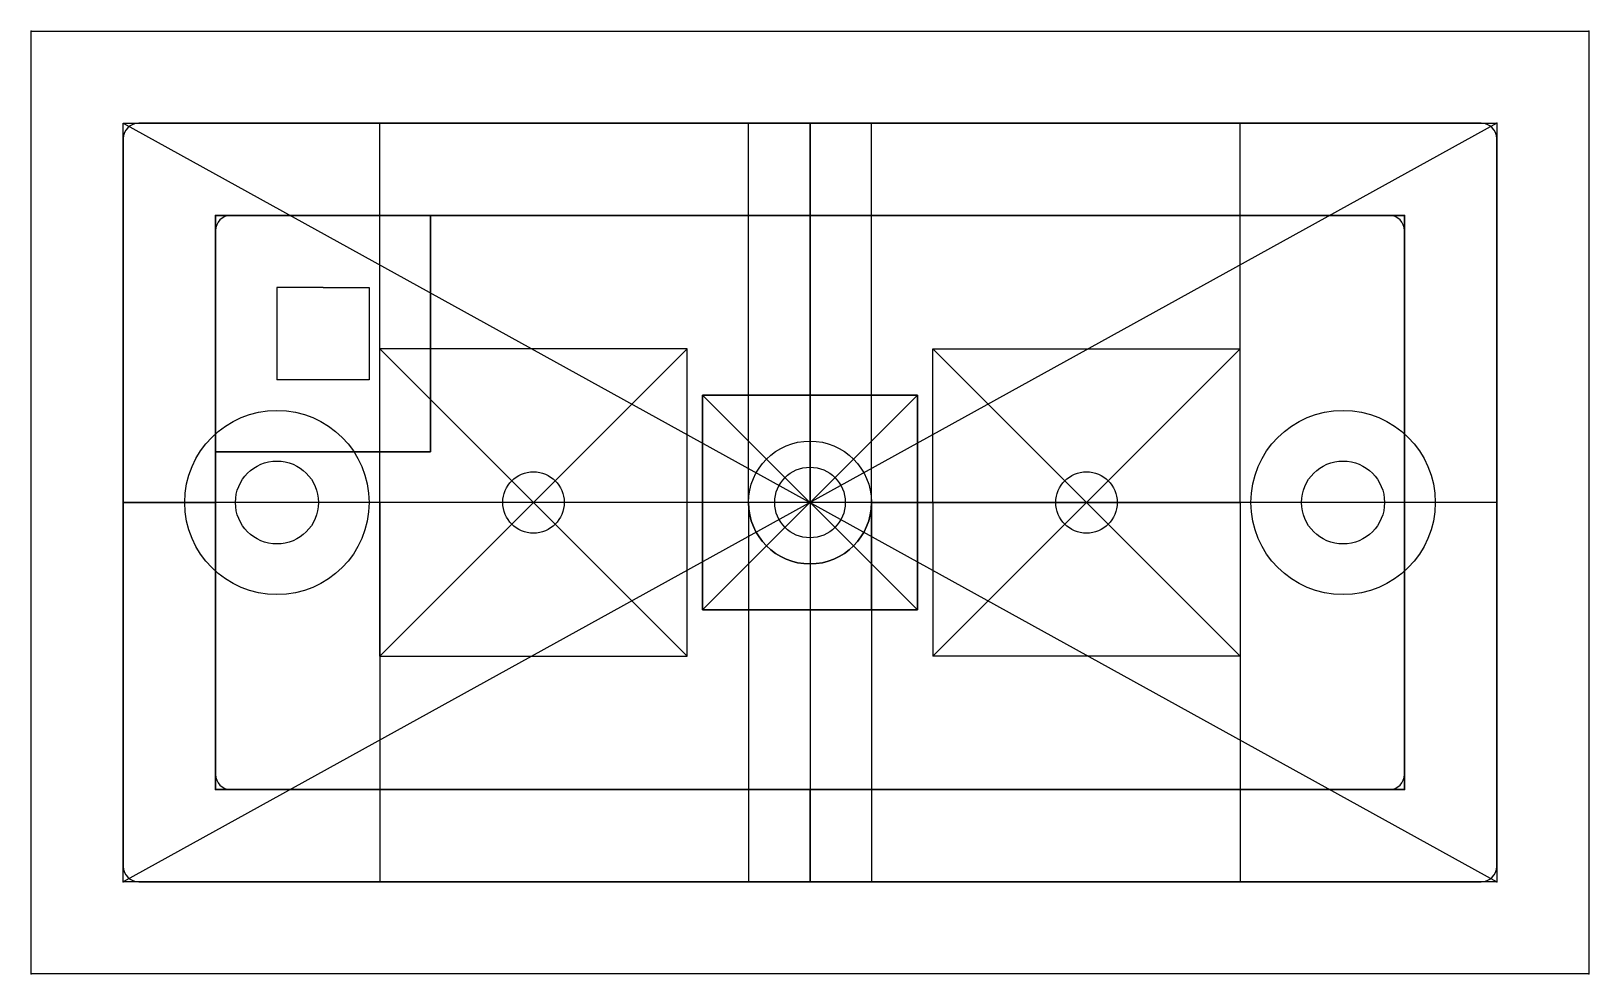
# Model space of a CAD drawing. Header units: centimetres. Extents: x -0.3 to 4.77, y -0.3 to 2.77.
import ezdxf

# ---------------------------------------------------------------- set-up
doc = ezdxf.new("R2010")
doc.units = ezdxf.units.CM
doc.header["$MEASUREMENT"] = 0
for name, color, linetype in [('Fire_Button_Body v17_Sketch1', 7, 'Continuous'), ('Fire_Button_Body v17_Sketch10', 7, 'Continuous'), ('Fire_Button_Body v17_Sketch11', 7, 'Continuous'), ('Fire_Button_Body v17_Sketch12', 7, 'Continuous'), ('Fire_Button_Body v17_Sketch14', 7, 'Continuous'), ('Fire_Button_Body v17_Sketch15', 7, 'Continuous'), ('Fire_Button_Body v17_Sketch16', 7, 'Continuous'), ('Fire_Button_Body v17_Sketch3', 7, 'Continuous'), ('Fire_Button_Body v17_Sketch5', 7, 'Continuous')]:
    doc.layers.add(name, color=color, linetype=linetype)

msp = doc.modelspace()

# ---------------------------------------------------------------- linework, layer by layer
at = {"layer": 'Fire_Button_Body v17_Sketch1'}
for p, q in [((4.47, 2.47), (0, 0)), ((0, 2.47), (4.47, 0)), ((4.42, 2.47), (0.05, 2.47)), ((2.235, 2.47), (2.235, 2.17)), ((2.235, 1.235), (2.235, 2.47)), ((0, 2.42), (0, 0.05)), ((4.47, 0.05), (4.47, 2.42)), ((0.35, 2.17), (4.12, 2.17)), ((0.3, 2.12), (0.3, 1.4586)), ((4.17, 2.12), (4.17, 1.4586)), ((0, 1.235), (0.3, 1.235)), ((2.235, 1.235), (0, 1.235)), ((2.235, 1.235), (2.235, 0)), ((0.3, 0.35), (0.3, 1.0114)), ((4.17, 0.35), (4.17, 1.0114)), ((4.12, 0.3), (0.35, 0.3)), ((2.235, 0), (2.235, 0.3)), ((0.05, 0), (4.42, 0))]:
    msp.add_line(p, q, dxfattribs=at)
for centre, radius in [((0.5, 1.235), 0.3), ((3.97, 1.235), 0.3), ((0.5, 1.235), 0.135), ((3.97, 1.235), 0.135)]:
    msp.add_circle(centre, radius, dxfattribs=at)
for centre, start, end in [((0.05, 2.42), 90, 180), ((4.42, 2.42), 0, 90), ((0.35, 2.12), 90, 180), ((4.12, 2.12), 360, 90), ((0.35, 0.35), 180, 270), ((4.12, 0.35), 270, 0), ((0.05, 0.05), 180, 270), ((4.42, 0.05), 270, 0)]:
    msp.add_arc(centre, 0.05, start, end, dxfattribs=at)
for p in [(2.235, 1.235), (0, 0), (0, 0)]:
    msp.add_point(p, dxfattribs=at)
at = {"layer": 'Fire_Button_Body v17_Sketch10'}
for p, q in [((1.885, 0.885, 2.4), (1.885, 0.885, 1.4)), ((2.585, 0.885, 2.4), (1.885, 0.885, 2.4)), ((1.885, 0.885, 1.4), (2.585, 0.885, 1.4)), ((2.235, 0.885, 1.4), (2.035, 0.885, 1.4)), ((2.035, 0.885, 1.4), (2.035, 0.885, 1.8)), ((2.035, 0.885, 1.8), (2.235, 0.885, 1.8)), ((2.235, 0.885, 1.4), (2.435, 0.885, 1.4)), ((2.235, 0.885, 1.8), (2.435, 0.885, 1.8)), ((2.435, 0.885, 1.8), (2.435, 0.885, 1.4)), ((2.585, 0.885, 1.4), (2.585, 0.885, 2.4))]:
    msp.add_line(p, q, dxfattribs=at)
msp.add_point((0, 0.885), dxfattribs=at)
at = {"layer": 'Fire_Button_Body v17_Sketch11'}
for p, q in [((2.585, 1.585, 2.4), (1.885, 1.585, 2.4)), ((1.885, 1.585, 2.4), (1.885, 0.885, 2.4)), ((1.885, 1.585, 2.4), (2.585, 0.885, 2.4)), ((2.585, 1.585, 2.4), (1.885, 0.885, 2.4)), ((2.585, 0.885, 2.4), (2.585, 1.585, 2.4)), ((1.885, 0.885, 2.4), (2.585, 0.885, 2.4))]:
    msp.add_line(p, q, dxfattribs=at)
for radius in [0.2, 0.115]:
    msp.add_circle((2.235, 1.235, 2.4), radius, dxfattribs=at)
msp.add_point((0, 0, 2.4), dxfattribs=at)
at = {"layer": 'Fire_Button_Body v17_Sketch12'}
for p, q in [((4.42, 2.47, 1.4), (0.05, 2.47, 1.4)), ((0, 2.42, 1.4), (0, 0.05, 1.4)), ((4.47, 0.05, 1.4), (4.47, 2.42, 1.4)), ((0.3, 2.17, 1.4), (4.17, 2.17, 1.4)), ((0.3, 0.3, 1.4), (0.3, 2.17, 1.4)), ((4.17, 2.17, 1.4), (4.17, 0.3, 1.4)), ((1.885, 1.585, 1.4), (2.585, 1.585, 1.4)), ((1.885, 0.885, 1.4), (1.885, 1.585, 1.4)), ((2.585, 1.585, 1.4), (2.585, 0.885, 1.4)), ((2.035, 1.235, 1.4), (2.035, 0.885, 1.4)), ((2.435, 0.885, 1.4), (2.435, 1.235, 1.4)), ((2.035, 0.885, 1.4), (1.885, 0.885, 1.4)), ((2.585, 0.885, 1.4), (2.435, 0.885, 1.4)), ((4.17, 0.3, 1.4), (0.3, 0.3, 1.4)), ((0.05, 0, 1.4), (4.42, 0, 1.4))]:
    msp.add_line(p, q, dxfattribs=at)
for centre in [(1.335, 1.2351, 1.4), (3.135, 1.235, 1.4)]:
    msp.add_circle(centre, 0.1, dxfattribs=at)
for centre, radius, start, end in [((0.05, 2.42, 1.4), 0.05, 90, 180), ((4.42, 2.42, 1.4), 0.05, 0, 90), ((2.235, 1.235, 1.4), 0.2, 180, 0), ((0.05, 0.05, 1.4), 0.05, 180, 270), ((4.42, 0.05, 1.4), 0.05, 270, 0)]:
    msp.add_arc(centre, radius, start, end, dxfattribs=at)
for p in [(0.3, 2.17, 1.4), (4.17, 2.17, 1.4), (0.3, 0.3, 1.4), (4.17, 0.3, 1.4), (0, 0, 1.4)]:
    msp.add_point(p, dxfattribs=at)
at = {"layer": 'Fire_Button_Body v17_Sketch14'}
for p, q in [((-0.3, 2.77, 2.4), (4.77, 2.77, 2.4)), ((-0.3, -0.3, 2.4), (-0.3, 2.77, 2.4)), ((4.77, 2.77, 2.4), (4.77, -0.3, 2.4)), ((4.42, 2.47, 2.4), (0.05, 2.47, 2.4)), ((0, 2.42, 2.4), (0, 0.05, 2.4)), ((4.47, 0.05, 2.4), (4.47, 2.42, 2.4)), ((0.3, 2.17, 2.4), (4.17, 2.17, 2.4)), ((0.3, 0.3, 2.4), (0.3, 2.17, 2.4)), ((4.17, 2.17, 2.4), (4.17, 0.3, 2.4)), ((4.17, 0.3, 2.4), (0.3, 0.3, 2.4)), ((0.05, 0, 2.4), (4.42, 0, 2.4)), ((4.77, -0.3, 2.4), (-0.3, -0.3, 2.4))]:
    msp.add_line(p, q, dxfattribs=at)
for centre, start, end in [((0.05, 2.42, 2.4), 90, 180), ((4.42, 2.42, 2.4), 0, 90), ((0.05, 0.05, 2.4), 180, 270), ((4.42, 0.05, 2.4), 270, 0)]:
    msp.add_arc(centre, 0.05, start, end, dxfattribs=at)
for p in [(-0.3, 2.77, 2.4), (4.77, 2.77, 2.4), (0, 0, 2.4), (-0.3, -0.3, 2.4), (4.77, -0.3, 2.4)]:
    msp.add_point(p, dxfattribs=at)
at = {"layer": 'Fire_Button_Body v17_Sketch15'}
for p, q in [((4.17, 2.17, 1.4), (0.3, 2.17, 1.4)), ((0.3, 2.17, 1.4), (1, 2.17, 1.4)), ((0.3, 2.17, 1.4), (0.3, 0.3, 1.4)), ((1, 2.17, 1.4), (1, 1.4, 1.4)), ((4.17, 0.3, 1.4), (4.17, 2.17, 1.4)), ((1.885, 1.585, 1.4), (2.585, 1.585, 1.4)), ((1.885, 0.885, 1.4), (1.885, 1.585, 1.4)), ((2.585, 1.585, 1.4), (2.585, 0.885, 1.4)), ((1, 1.4, 1.4), (0.3, 1.4, 1.4)), ((2.035, 1.235, 1.4), (2.035, 0.885, 1.4)), ((2.435, 0.885, 1.4), (2.435, 1.235, 1.4)), ((2.035, 0.885, 1.4), (1.885, 0.885, 1.4)), ((2.585, 0.885, 1.4), (2.435, 0.885, 1.4)), ((0.3, 0.3, 1.4), (4.17, 0.3, 1.4))]:
    msp.add_line(p, q, dxfattribs=at)
for centre in [(1.335, 1.2351, 1.4), (3.135, 1.235, 1.4)]:
    msp.add_circle(centre, 0.1, dxfattribs=at)
msp.add_arc((2.235, 1.235, 1.4), 0.2, 180, 0, dxfattribs=at)
msp.add_point((0, 0, 1.4), dxfattribs=at)
at = {"layer": 'Fire_Button_Body v17_Sketch16'}
for p, q in [((1, 2.17, 2.7), (0.3, 2.17, 2.7)), ((0.3, 2.17, 2.7), (0.3, 1.4, 2.7)), ((1, 1.4, 2.7), (1, 2.17, 2.7)), ((0.5, 1.935, 2.7), (0.5, 1.635, 2.7)), ((0.65, 1.935, 2.7), (0.5, 1.935, 2.7)), ((0.65, 1.935, 2.7), (0.8, 1.935, 2.7)), ((0.8, 1.935, 2.7), (0.8, 1.635, 2.7)), ((0.8, 1.635, 2.7), (0.5, 1.635, 2.7)), ((0.3, 1.4, 2.7), (1, 1.4, 2.7))]:
    msp.add_line(p, q, dxfattribs=at)
msp.add_point((0, 0, 2.7), dxfattribs=at)
at = {"layer": 'Fire_Button_Body v17_Sketch3'}
for p, q in [((4.42, 2.47, 1), (0.05, 2.47, 1)), ((4.42, 2.47, 1), (0.05, 2.47, 1)), ((0.835, 1.235, 1), (0.835, 2.47, 1)), ((2.035, 1.235, 1), (2.035, 2.47, 1)), ((2.235, 2.47, 1), (2.235, 0, 1)), ((2.435, 1.235, 1), (2.435, 2.47, 1)), ((3.635, 1.235, 1), (3.635, 2.47, 1)), ((0, 2.42, 1), (0, 0.05, 1)), ((0, 2.42, 1), (0, 0.05, 1)), ((4.47, 0.05, 1), (4.47, 2.42, 1)), ((4.47, 0.05, 1), (4.47, 2.42, 1)), ((0.835, 0.735, 1), (0.835, 1.7353, 1)), ((1.835, 1.7353, 1), (0.835, 1.7353, 1)), ((0.835, 1.7353, 1), (1.835, 0.735, 1)), ((1.835, 1.7353, 1), (0.835, 0.735, 1)), ((1.835, 1.235, 1), (1.835, 1.7353, 1)), ((2.635, 1.735, 1), (3.635, 1.735, 1)), ((2.635, 1.235, 1), (2.635, 1.735, 1)), ((2.635, 1.735, 1), (3.635, 0.735, 1)), ((3.635, 1.735, 1), (2.635, 0.735, 1)), ((3.635, 1.235, 1), (3.635, 1.735, 1)), ((4.47, 1.235, 1), (0, 1.235, 1)), ((2.035, 1.235, 1), (0.835, 1.235, 1)), ((0.835, 1.235, 1), (0.835, 0, 1)), ((2.035, 1.235, 1), (1.835, 1.235, 1)), ((1.835, 0.735, 1), (1.835, 1.235, 1)), ((2.035, 1.235, 1), (2.035, 0, 1)), ((2.435, 1.235, 1), (2.435, 0, 1)), ((2.435, 1.235, 1), (3.635, 1.235, 1)), ((2.435, 1.235, 1), (2.635, 1.235, 1)), ((2.635, 1.235, 1), (2.635, 0.735, 1)), ((3.635, 1.235, 1), (3.635, 0, 1)), ((3.635, 1.235, 1), (3.635, 0.735, 1)), ((0.835, 0.735, 1), (1.835, 0.735, 1)), ((3.635, 0.735, 1), (2.635, 0.735, 1)), ((0.05, 0, 1), (4.42, 0, 1)), ((0.05, 0, 1), (4.42, 0, 1))]:
    msp.add_line(p, q, dxfattribs=at)
for centre, radius in [((2.235, 1.235, 1), 0.2), ((1.335, 1.2351, 1), 0.1), ((3.135, 1.235, 1), 0.1)]:
    msp.add_circle(centre, radius, dxfattribs=at)
for centre, start, end in [((0.05, 2.42, 1), 90, 180), ((0.05, 2.42, 1), 90, 180), ((4.42, 2.42, 1), 360, 90), ((4.42, 2.42, 1), 0, 90), ((0.05, 0.05, 1), 180, 270), ((0.05, 0.05, 1), 180, 270), ((4.42, 0.05, 1), 270, 0), ((4.42, 0.05, 1), 270, 0)]:
    msp.add_arc(centre, 0.05, start, end, dxfattribs=at)
for p in [(4.47, 2.47, 1), (0, 0, 1), (4.47, 0, 1)]:
    msp.add_point(p, dxfattribs=at)
at = {"layer": 'Fire_Button_Body v17_Sketch5'}
for p, q in [((0, 0, 1.4), (0, 2.47, 1.4)), ((0, 2.47, 1.4), (4.47, 2.47, 1.4)), ((4.42, 2.47, 1.4), (0.05, 2.47, 1.4)), ((4.47, 2.47, 1.4), (4.47, 0, 1.4)), ((0, 2.42, 1.4), (0, 0.05, 1.4)), ((4.47, 0.05, 1.4), (4.47, 2.42, 1.4)), ((0.3, 0.3, 1.4), (0.3, 2.17, 1.4)), ((0.3, 2.17, 1.4), (4.17, 2.17, 1.4)), ((4.17, 2.17, 1.4), (4.17, 0.3, 1.4)), ((1.885, 1.585, 1.4), (2.235, 1.585, 1.4)), ((1.885, 1.235, 1.4), (1.885, 1.585, 1.4)), ((2.585, 1.585, 1.4), (2.235, 1.585, 1.4)), ((2.585, 1.585, 1.4), (2.585, 0.885, 1.4)), ((1.885, 1.235, 1.4), (1.885, 0.885, 1.4)), ((1.885, 0.885, 1.4), (2.235, 0.885, 1.4)), ((2.585, 0.885, 1.4), (2.235, 0.885, 1.4)), ((4.17, 0.3, 1.4), (0.3, 0.3, 1.4)), ((4.47, 0, 1.4), (0, 0, 1.4)), ((0.05, 0, 1.4), (4.42, 0, 1.4))]:
    msp.add_line(p, q, dxfattribs=at)
for centre, radius in [((2.235, 1.235, 1.4), 0.2), ((1.335, 1.2351, 1.4), 0.1), ((3.135, 1.235, 1.4), 0.1)]:
    msp.add_circle(centre, radius, dxfattribs=at)
for centre, start, end in [((0.05, 2.42, 1.4), 90, 180), ((4.42, 2.42, 1.4), 0, 90), ((0.05, 0.05, 1.4), 180, 270), ((4.42, 0.05, 1.4), 270, 0)]:
    msp.add_arc(centre, 0.05, start, end, dxfattribs=at)
for p in [(0.3, 2.17, 1.4), (4.17, 2.17, 1.4), (0.3, 0.3, 1.4), (4.17, 0.3, 1.4), (0, 0, 1.4)]:
    msp.add_point(p, dxfattribs=at)

doc.saveas('drawing.dxf')
